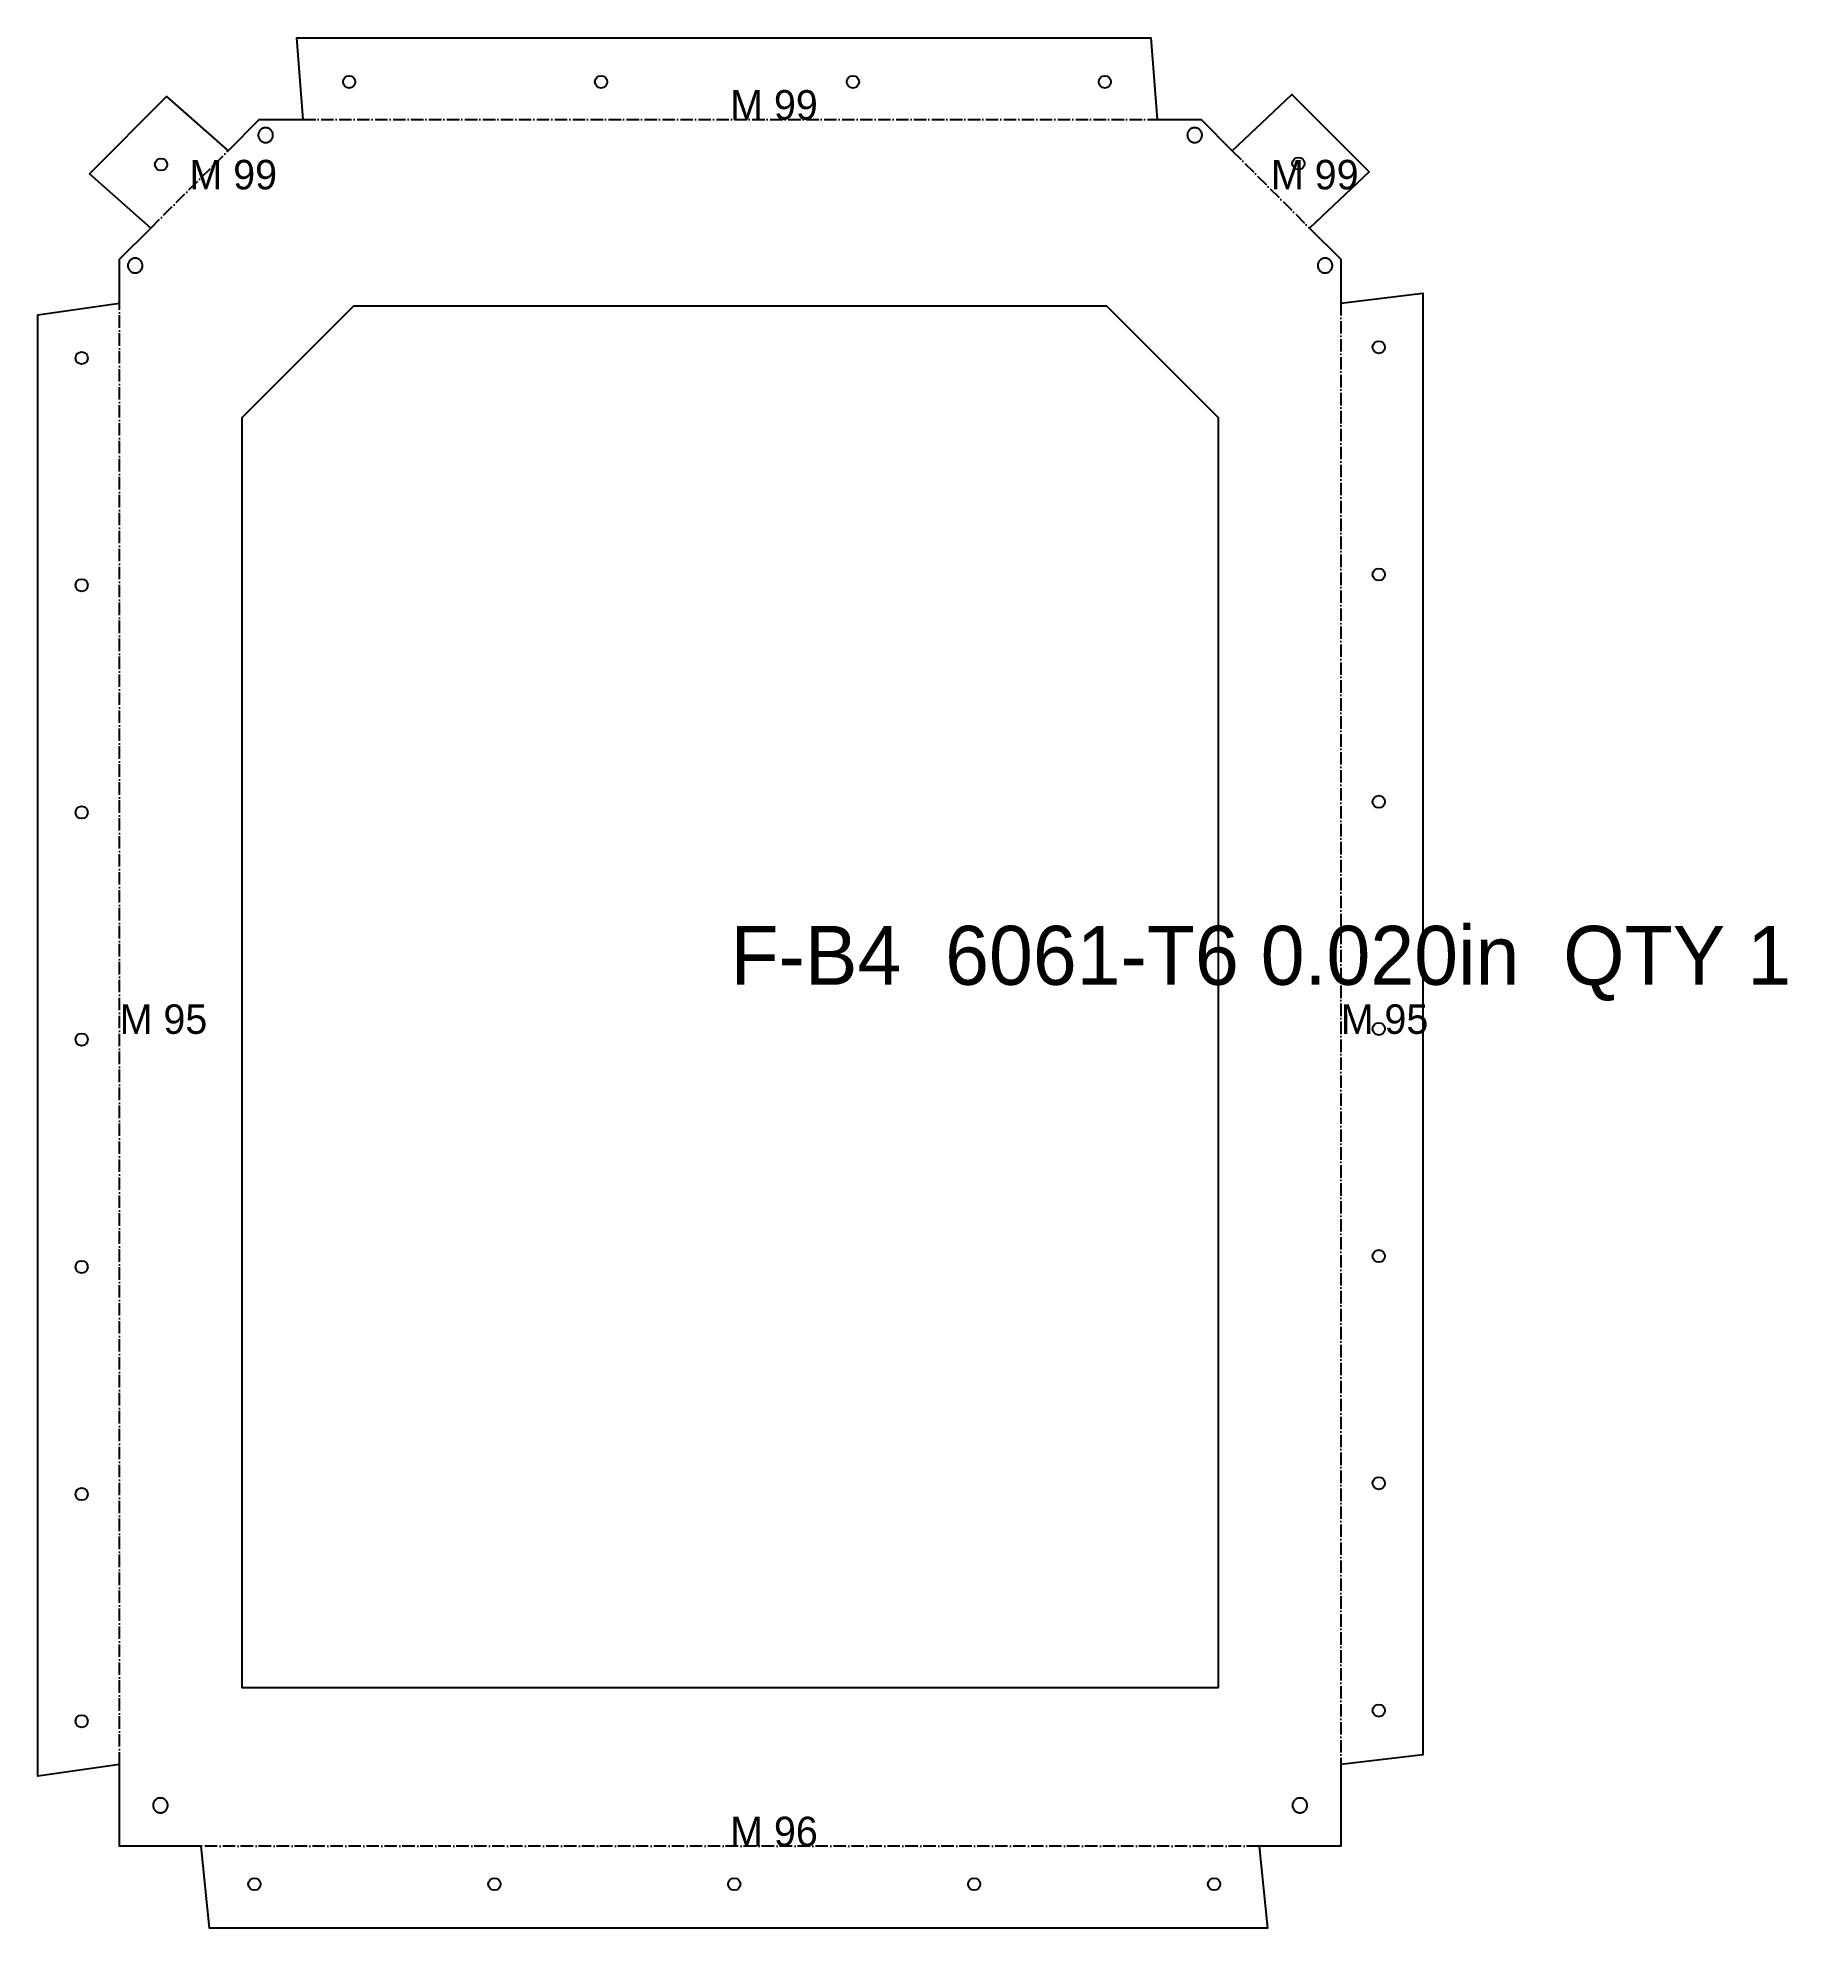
# Model space of a CAD drawing. Header units: millimetres. Extents: x -17 to 339, y -17 to 368.
import ezdxf

# ---------------------------------------------------------------- set-up
doc = ezdxf.new("R2010")
doc.units = ezdxf.units.MM
doc.linetypes.add('DASHDOT', pattern=[3.556, 2.54, -0.508, 0, -0.508])
for name, color, linetype in [('CUT', 7, 'CONTINUOUS'), ('ETCH', 8, 'CONTINUOUS'), ('HOLE', 6, 'CONTINUOUS'), ('MOUNTAIN', 5, 'DASHDOT')]:
    doc.layers.add(name, color=color, linetype=linetype)

msp = doc.modelspace()

# ---------------------------------------------------------------- linework, layer by layer
at = {"layer": 'CUT'}
for points in [[(0, 314.09), (0, 323.05), (6.33, 329.38), (-6.16, 340.44), (9.57, 356.17), (22.07, 345.12), (28.4, 351.45), (37.36, 351.45), (36.06, 368.1), (209.85, 368.1), (211.14, 351.45), (220.1, 351.45), (226.43, 345.12), (238.56, 356.57), (254.29, 340.83), (242.17, 329.38), (248.5, 323.05), (248.5, 314.09), (265.2, 316.11), (265.2, 18.62), (248.5, 16.6), (248.5, 0), (231.9, 0), (233.58, -16.69), (18.28, -16.69), (16.6, 0), (0, 0), (0, 16.6), (-16.65, 14.25), (-16.65, 311.74), (0, 314.09)], [(31.18, 348.58), (31.15, 348.72), (31.1, 348.86), (31.03, 348.99), (30.96, 349.12), (30.87, 349.24), (30.77, 349.34), (30.66, 349.44), (30.54, 349.53), (30.42, 349.61), (30.29, 349.67), (30.15, 349.72), (30, 349.75), (29.86, 349.78), (29.71, 349.78), (29.56, 349.78), (29.42, 349.75), (29.28, 349.72), (29.14, 349.67), (29, 349.61), (28.88, 349.53), (28.76, 349.44), (28.65, 349.34), (28.55, 349.24), (28.46, 349.12), (28.39, 348.99), (28.33, 348.86), (28.28, 348.72), (28.24, 348.58), (28.22, 348.43), (28.21, 348.28), (28.22, 348.14), (28.24, 347.99), (28.28, 347.85), (28.33, 347.71), (28.39, 347.58), (28.46, 347.45), (28.55, 347.33), (28.65, 347.22), (28.76, 347.12), (28.88, 347.04), (29, 346.96), (29.14, 346.9), (29.28, 346.85), (29.42, 346.81), (29.56, 346.79), (29.71, 346.78), (29.86, 346.79), (30, 346.81), (30.15, 346.85), (30.29, 346.9), (30.42, 346.96), (30.54, 347.04), (30.66, 347.12), (30.77, 347.22), (30.87, 347.33), (30.96, 347.45), (31.03, 347.58), (31.1, 347.71), (31.15, 347.85), (31.18, 347.99), (31.2, 348.14), (31.21, 348.28), (31.2, 348.43), (31.18, 348.58)], [(220.22, 348.72), (220.17, 348.86), (220.11, 348.99), (220.04, 349.12), (219.95, 349.24), (219.85, 349.34), (219.74, 349.44), (219.62, 349.53), (219.5, 349.61), (219.36, 349.67), (219.22, 349.72), (219.08, 349.75), (218.94, 349.78), (218.79, 349.78), (218.64, 349.78), (218.5, 349.75), (218.35, 349.72), (218.21, 349.67), (218.08, 349.61), (217.96, 349.53), (217.84, 349.44), (217.73, 349.34), (217.63, 349.24), (217.54, 349.12), (217.47, 348.99), (217.4, 348.86), (217.35, 348.72), (217.32, 348.58), (217.3, 348.43), (217.29, 348.28), (217.3, 348.14), (217.32, 347.99), (217.35, 347.85), (217.4, 347.71), (217.47, 347.58), (217.54, 347.45), (217.63, 347.33), (217.73, 347.22), (217.84, 347.12), (217.96, 347.04), (218.08, 346.96), (218.21, 346.9), (218.35, 346.85), (218.5, 346.81), (218.64, 346.79), (218.79, 346.78), (218.94, 346.79), (219.08, 346.81), (219.22, 346.85), (219.36, 346.9), (219.5, 346.96), (219.62, 347.04), (219.74, 347.12), (219.85, 347.22), (219.95, 347.33), (220.04, 347.45), (220.11, 347.58), (220.17, 347.71), (220.22, 347.85), (220.26, 347.99), (220.28, 348.14), (220.29, 348.28), (220.28, 348.43), (220.26, 348.58), (220.22, 348.72)], [(4.66, 321.89), (4.64, 322.03), (4.6, 322.17), (4.55, 322.31), (4.49, 322.45), (4.41, 322.57), (4.33, 322.69), (4.23, 322.8), (4.12, 322.9), (4, 322.99), (3.87, 323.06), (3.74, 323.12), (3.6, 323.17), (3.46, 323.21), (3.31, 323.23), (3.17, 323.24), (3.02, 323.23), (2.87, 323.21), (2.73, 323.17), (2.59, 323.12), (2.46, 323.06), (2.33, 322.99), (2.21, 322.9), (2.11, 322.8), (2.01, 322.69), (1.92, 322.57), (1.84, 322.45), (1.78, 322.31), (1.73, 322.17), (1.7, 322.03), (1.67, 321.89), (1.67, 321.74), (1.67, 321.59), (1.7, 321.45), (1.73, 321.3), (1.78, 321.16), (1.84, 321.03), (1.92, 320.91), (2.01, 320.79), (2.11, 320.68), (2.21, 320.58), (2.33, 320.49), (2.46, 320.42), (2.59, 320.35), (2.73, 320.3), (2.87, 320.27), (3.02, 320.25), (3.17, 320.24), (3.31, 320.25), (3.46, 320.27), (3.6, 320.3), (3.74, 320.35), (3.87, 320.42), (4, 320.49), (4.12, 320.58), (4.23, 320.68), (4.33, 320.79), (4.41, 320.91), (4.49, 321.03), (4.55, 321.16), (4.6, 321.3), (4.64, 321.45), (4.66, 321.59), (4.67, 321.74), (4.66, 321.89)], [(246.72, 322.31), (246.66, 322.45), (246.58, 322.57), (246.49, 322.69), (246.39, 322.8), (246.29, 322.9), (246.17, 322.99), (246.04, 323.06), (245.91, 323.12), (245.77, 323.17), (245.63, 323.21), (245.48, 323.23), (245.33, 323.24), (245.19, 323.23), (245.04, 323.21), (244.9, 323.17), (244.76, 323.12), (244.63, 323.06), (244.5, 322.99), (244.38, 322.9), (244.27, 322.8), (244.17, 322.69), (244.09, 322.57), (244.01, 322.45), (243.95, 322.31), (243.9, 322.17), (243.86, 322.03), (243.84, 321.89), (243.83, 321.74), (243.84, 321.59), (243.86, 321.45), (243.9, 321.3), (243.95, 321.16), (244.01, 321.03), (244.09, 320.91), (244.17, 320.79), (244.27, 320.68), (244.38, 320.58), (244.5, 320.49), (244.63, 320.42), (244.76, 320.35), (244.9, 320.3), (245.04, 320.27), (245.19, 320.25), (245.33, 320.24), (245.48, 320.25), (245.63, 320.27), (245.77, 320.3), (245.91, 320.35), (246.04, 320.42), (246.17, 320.49), (246.29, 320.58), (246.39, 320.68), (246.49, 320.79), (246.58, 320.91), (246.66, 321.03), (246.72, 321.16), (246.77, 321.3), (246.8, 321.45), (246.83, 321.59), (246.83, 321.74), (246.83, 321.89), (246.8, 322.03), (246.77, 322.17), (246.72, 322.31)], [(223.65, 32.3), (223.65, 290.75), (200.93, 313.46), (47.57, 313.46), (24.85, 290.75), (24.85, 32.3), (223.65, 32.3)], [(9.62, 9.01), (9.55, 9.14), (9.46, 9.25), (9.36, 9.36), (9.25, 9.46), (9.14, 9.55), (9.01, 9.62), (8.88, 9.69), (8.74, 9.74), (8.59, 9.77), (8.45, 9.79), (8.3, 9.8), (8.15, 9.79), (8.01, 9.77), (7.87, 9.74), (7.73, 9.69), (7.59, 9.62), (7.47, 9.55), (7.35, 9.46), (7.24, 9.36), (7.14, 9.25), (7.05, 9.14), (6.98, 9.01), (6.92, 8.88), (6.87, 8.74), (6.83, 8.59), (6.81, 8.45), (6.8, 8.3), (6.81, 8.15), (6.83, 8.01), (6.87, 7.87), (6.92, 7.73), (6.98, 7.59), (7.05, 7.47), (7.14, 7.35), (7.24, 7.24), (7.35, 7.14), (7.47, 7.05), (7.59, 6.98), (7.73, 6.92), (7.87, 6.87), (8.01, 6.83), (8.15, 6.81), (8.3, 6.8), (8.45, 6.81), (8.59, 6.83), (8.74, 6.87), (8.88, 6.92), (9.01, 6.98), (9.14, 7.05), (9.25, 7.14), (9.36, 7.24), (9.46, 7.35), (9.55, 7.47), (9.62, 7.59), (9.69, 7.73), (9.74, 7.87), (9.77, 8.01), (9.79, 8.15), (9.8, 8.3), (9.79, 8.45), (9.77, 8.59), (9.74, 8.74), (9.69, 8.88), (9.62, 9.01)], [(241.45, 9.14), (241.36, 9.25), (241.26, 9.36), (241.15, 9.46), (241.03, 9.55), (240.91, 9.62), (240.77, 9.69), (240.63, 9.74), (240.49, 9.77), (240.35, 9.79), (240.2, 9.8), (240.05, 9.79), (239.91, 9.77), (239.76, 9.74), (239.62, 9.69), (239.49, 9.62), (239.36, 9.55), (239.25, 9.46), (239.14, 9.36), (239.04, 9.25), (238.95, 9.14), (238.88, 9.01), (238.81, 8.88), (238.76, 8.74), (238.73, 8.59), (238.71, 8.45), (238.7, 8.3), (238.71, 8.15), (238.73, 8.01), (238.76, 7.87), (238.81, 7.73), (238.88, 7.59), (238.95, 7.47), (239.04, 7.35), (239.14, 7.24), (239.25, 7.14), (239.36, 7.05), (239.49, 6.98), (239.62, 6.92), (239.76, 6.87), (239.91, 6.83), (240.05, 6.81), (240.2, 6.8), (240.35, 6.81), (240.49, 6.83), (240.63, 6.87), (240.77, 6.92), (240.91, 6.98), (241.03, 7.05), (241.15, 7.14), (241.26, 7.24), (241.36, 7.35), (241.45, 7.47), (241.52, 7.59), (241.58, 7.73), (241.63, 7.87), (241.67, 8.01), (241.69, 8.15), (241.7, 8.3), (241.69, 8.45), (241.67, 8.59), (241.63, 8.74), (241.58, 8.88), (241.52, 9.01), (241.45, 9.14)]]:
    msp.add_lwpolyline(points, close=True, dxfattribs=at)
at = {"layer": 'HOLE'}
for centre in [(46.71, 359.12), (97.97, 359.12), (149.24, 359.12), (200.5, 359.12), (8.42, 342.31), (239.9, 342.51), (-7.73, 302.92), (256.25, 305.1), (-7.73, 256.67), (256.25, 258.85), (-7.73, 210.42), (256.25, 212.6), (256.25, 166.35), (-7.73, 164.17), (256.25, 120.11), (-7.73, 117.92), (256.25, 73.86), (-7.73, 71.68), (256.25, 27.61), (-7.73, 25.43), (27.44, -7.73), (76.27, -7.73), (125.09, -7.73), (173.91, -7.73), (222.74, -7.73)]:
    msp.add_circle(centre, 1.25, dxfattribs=at)
at = {"layer": 'MOUNTAIN'}
for p, q in [((37.36, 351.45), (211.14, 351.45)), ((6.33, 329.38), (22.07, 345.12)), ((226.43, 345.12), (242.17, 329.38)), ((0, 16.6), (0, 314.09)), ((248.5, 314.09), (248.5, 16.6)), ((231.9, 0), (16.6, 0))]:
    msp.add_line(p, q, dxfattribs=at)

# ---------------------------------------------------------------- texts
at = {"layer": 'ETCH'}
for s, height, p in [('M 99', 6, (124.25, 351.45)), ('M 99', 6, (14.2, 337.25)), ('M 99', 6, (234.3, 337.25)), ('F-B4  6061-T6 0.020in  QTY 1', 12, (124.31, 175.33)), ('M 95', 6, (0, 165.35)), ('M 95', 6, (248.5, 165.35)), ('M 96', 6, (124.25, 0))]:
    msp.add_text(s, height=height, dxfattribs=at).set_placement(p)

doc.saveas('drawing.dxf')
